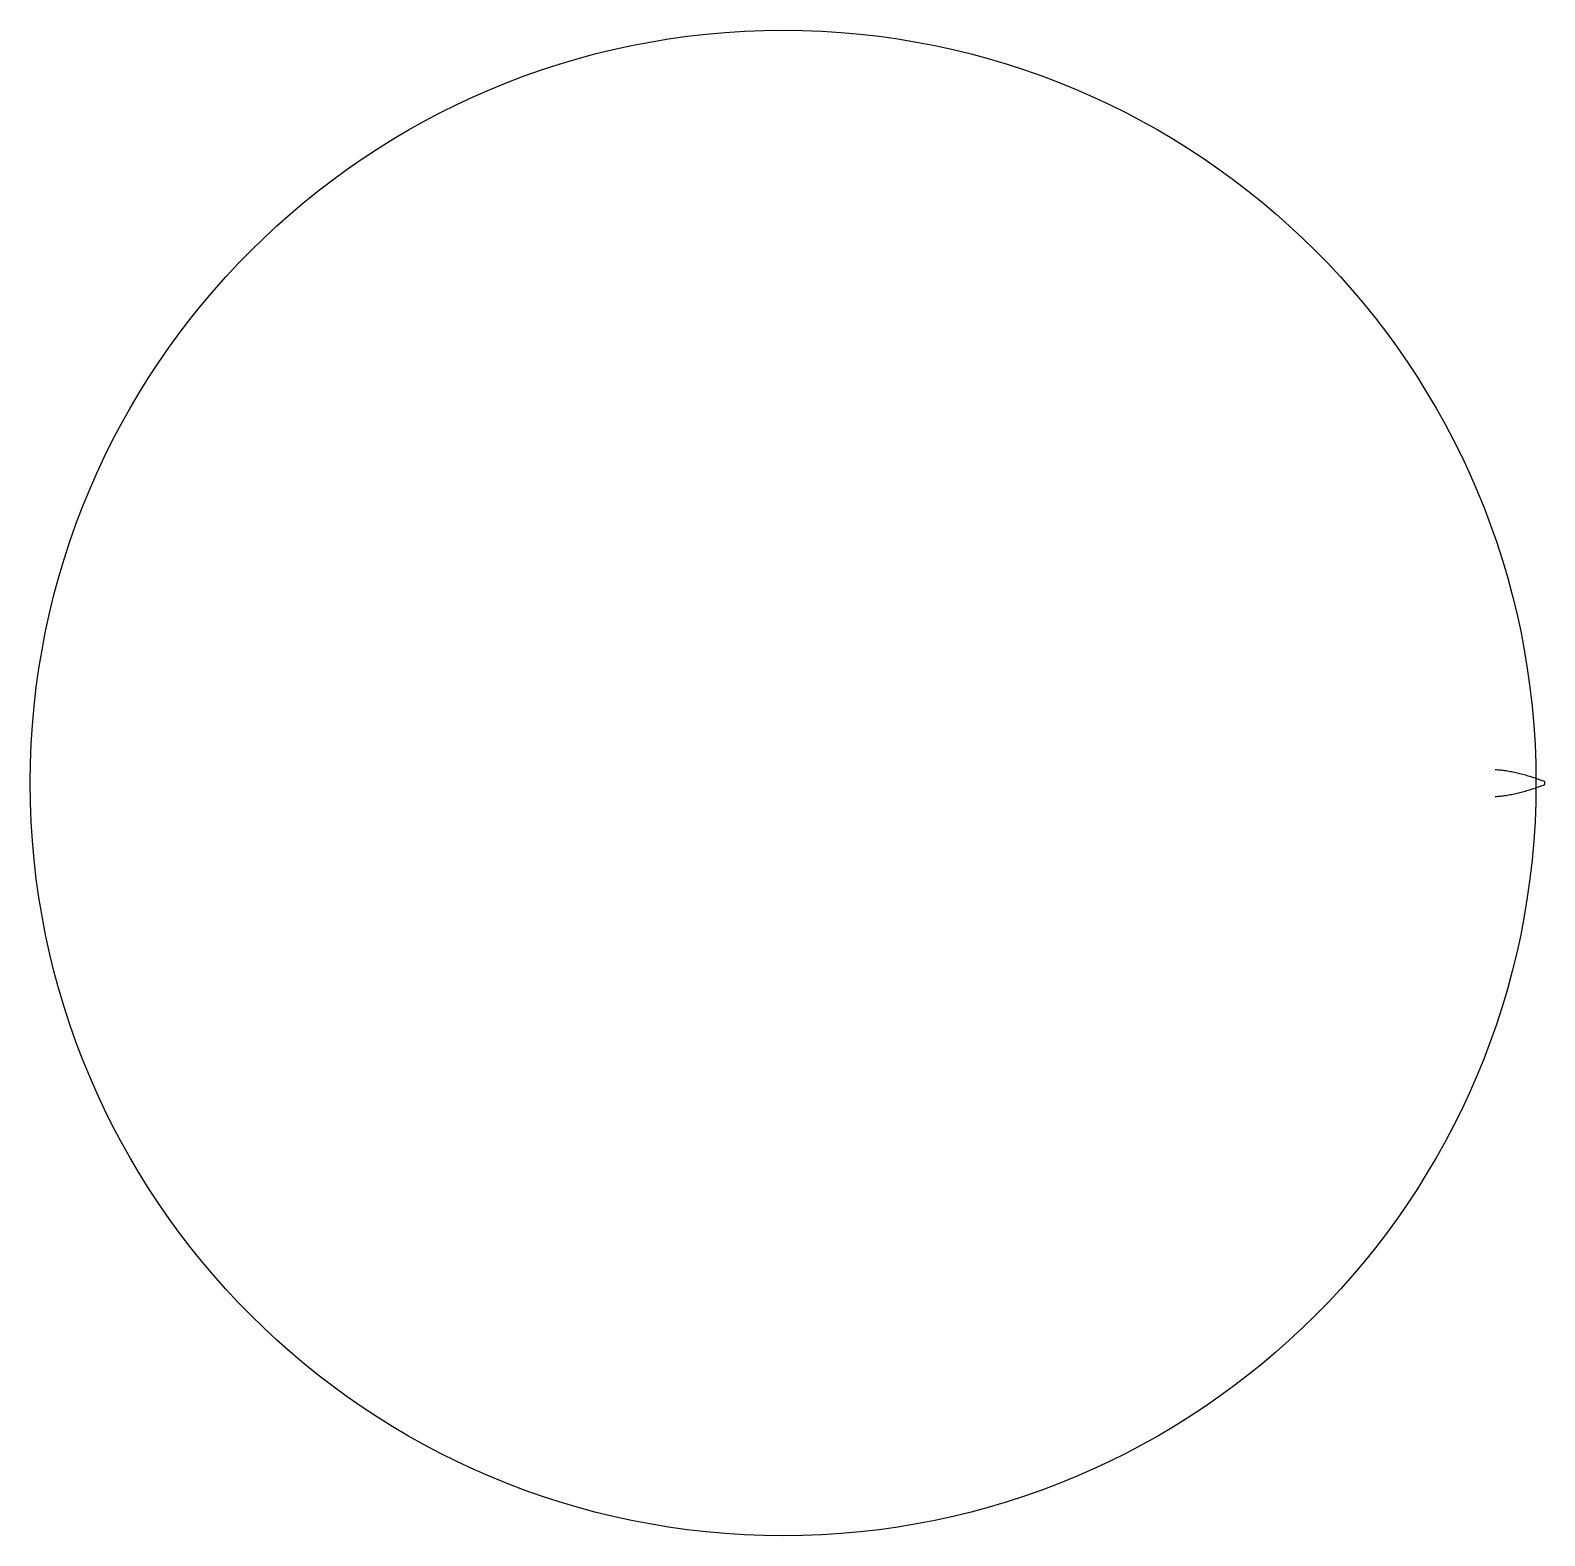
# Model space of a CAD drawing. Header units: millimetres. Extents: x -254 to 257, y -254 to 254.
import ezdxf

# ---------------------------------------------------------------- set-up
doc = ezdxf.new("R2010")
doc.units = ezdxf.units.MM
doc.layers.get('0').update_dxf_attribs({"linetype": 'CONTINUOUS'})

msp = doc.modelspace()

# ---------------------------------------------------------------- linework, layer by layer
msp.add_circle((0, 0), 254.27)
msp.add_arc((-0.64, 0), 257.85, -0.1216, 0.1216)
for points in [[(240.43, 4.55), (241.05, 4.52), (242.3, 4.46), (244.16, 4.19), (246.03, 3.86), (247.9, 3.45), (249.76, 2.97), (251.63, 2.45), (253.5, 1.86), (255.36, 1.23), (256.6, 0.78), (257.22, 0.55)], [(240.43, -4.55), (241.05, -4.52), (242.3, -4.46), (244.16, -4.19), (246.03, -3.86), (247.9, -3.45), (249.76, -2.97), (251.63, -2.45), (253.5, -1.86), (255.36, -1.23), (256.6, -0.78), (257.22, -0.55)]]:
    msp.add_open_spline(points, degree=3, knots=[0, 0, 0, 0, 0.186698, 0.374894, 0.564538, 0.755623, 0.948149, 1.142114, 1.337519, 1.534363, 1.732646, 1.732646, 1.732646, 1.732646])

doc.saveas('drawing.dxf')
